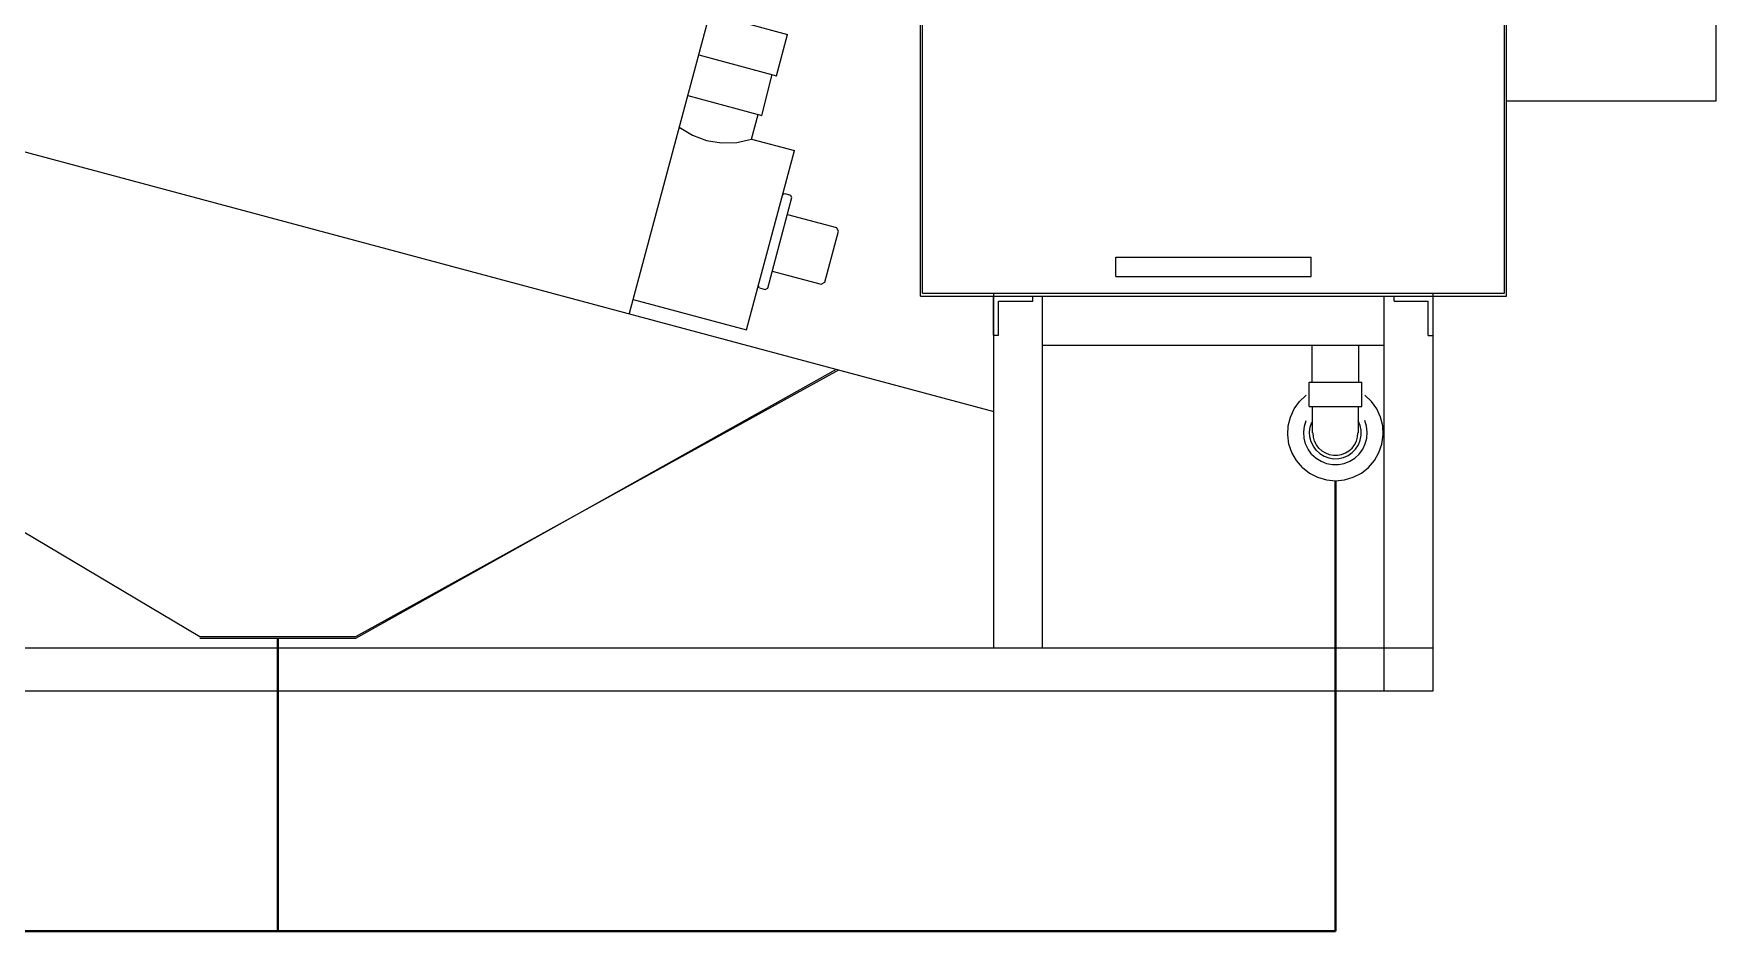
# Model space of a CAD drawing. Extents: x 431547 to 432141, y 118589 to 119430.
# Drawn here: x 431605.77 to 431632.23, y 119077.23 to 119091.34 of the extents above; entities that cross this region are included whole.
import ezdxf

# ---------------------------------------------------------------- set-up
doc = ezdxf.new("R2010")
doc.units = 0
doc.header["$LTSCALE"] = 300
doc.header["$MEASUREMENT"] = 0
doc.layers.add('1', color=7, linetype='CONTINUOUS')
doc.layers.add('К10', color=7, linetype='CONTINUOUS', lineweight=40, true_color=0x006e00)

msp = doc.modelspace()

# ---------------------------------------------------------------- linework, layer by layer
at = {"layer": '1', "ltscale": 0.1}
msp.add_line((431632.227, 119090.288), (431632.227, 119100.423), dxfattribs=at)
at = {"layer": '1'}
for p, q in [((431619.713, 119087.217), (431619.713, 119099.502)), ((431619.744, 119087.264), (431619.744, 119099.456)), ((431628.896, 119087.264), (431628.896, 119099.456)), ((431628.927, 119087.217), (431628.927, 119099.502)), ((431615.137, 119086.949), (431616.924, 119093.604)), ((431616.402, 119091.661), (431617.622, 119091.333)), ((431617.451, 119090.683), (431617.622, 119091.333)), ((431616.228, 119091.011), (431617.451, 119090.683)), ((431617.218, 119090.058), (431617.382, 119090.701)), ((431602.976, 119090.2), (431620.865, 119085.407)), ((431616.056, 119090.372), (431617.218, 119090.058)), ((431628.927, 119090.288), (431632.227, 119090.288)), ((431617.058, 119089.686), (431617.161, 119090.073)), ((431615.922, 119089.872), (431616.127, 119089.749)), ((431616.127, 119089.749), (431616.351, 119089.666)), ((431616.351, 119089.666), (431616.586, 119089.628)), ((431616.825, 119089.635), (431617.058, 119089.686)), ((431617.058, 119089.686), (431617.732, 119089.505)), ((431616.586, 119089.628), (431616.825, 119089.635)), ((431616.977, 119086.687), (431617.732, 119089.505)), ((431596.594, 119088.878), (431608.382, 119081.866)), ((431617.312, 119087.345), (431617.693, 119088.769)), ((431617.545, 119088.808), (431617.583, 119088.83)), ((431617.583, 119088.83), (431617.672, 119088.806)), ((431617.693, 119088.769), (431617.672, 119088.806)), ((431617.622, 119088.502), (431618.393, 119088.295)), ((431618.211, 119087.438), (431618.426, 119088.238)), ((431618.426, 119088.238), (431618.393, 119088.295)), ((431622.785, 119087.525), (431622.785, 119087.832)), ((431622.785, 119087.832), (431625.856, 119087.832)), ((431625.856, 119087.525), (431625.856, 119087.832)), ((431617.383, 119087.612), (431618.155, 119087.405)), ((431617.185, 119087.347), (431617.164, 119087.384)), ((431617.185, 119087.347), (431617.274, 119087.323)), ((431617.274, 119087.323), (431617.312, 119087.345)), ((431618.155, 119087.405), (431618.211, 119087.438)), ((431622.785, 119087.525), (431625.856, 119087.525)), ((431615.195, 119087.165), (431616.977, 119086.687)), ((431619.713, 119087.217), (431628.927, 119087.217)), ((431619.744, 119087.264), (431628.896, 119087.264)), ((431620.865, 119081.689), (431620.865, 119087.217)), ((431621.633, 119081.689), (431621.633, 119087.217)), ((431627.007, 119081.689), (431627.007, 119087.217)), ((431627.775, 119081.014), (431627.775, 119087.217)), ((431621.633, 119086.45), (431627.007, 119086.45)), ((431626.607, 119085.865), (431626.607, 119086.45)), ((431610.838, 119081.843), (431618.396, 119086.069)), ((431610.838, 119081.866), (431618.432, 119086.059)), ((431625.824, 119085.482), (431625.824, 119085.865)), ((431625.824, 119085.865), (431626.653, 119085.865)), ((431626.653, 119085.482), (431626.651, 119085.865)), ((431625.53, 119085.318), (431625.59, 119085.448)), ((431625.59, 119085.448), (431625.674, 119085.564)), ((431625.674, 119085.564), (431625.779, 119085.662)), ((431625.824, 119085.482), (431626.653, 119085.482)), ((431625.878, 119085.068), (431625.878, 119085.482)), ((431626.599, 119085.068), (431626.599, 119085.482)), ((431626.698, 119085.662), (431626.803, 119085.564)), ((431626.887, 119085.448), (431626.803, 119085.564)), ((431626.947, 119085.318), (431626.887, 119085.448)), ((431625.488, 119085.036), (431625.495, 119085.179)), ((431625.495, 119085.179), (431625.53, 119085.318)), ((431625.739, 119085.081), (431625.75, 119085.174)), ((431625.75, 119085.174), (431625.779, 119085.264)), ((431625.833, 119085.083), (431625.843, 119085.16)), ((431625.843, 119085.16), (431625.868, 119085.235)), ((431626.627, 119085.185), (431626.597, 119085.258)), ((431626.642, 119085.109), (431626.627, 119085.185)), ((431626.727, 119085.174), (431626.698, 119085.264)), ((431626.738, 119085.081), (431626.727, 119085.174)), ((431626.982, 119085.179), (431626.947, 119085.318)), ((431626.989, 119085.036), (431626.982, 119085.179)), ((431625.508, 119084.894), (431625.488, 119085.036)), ((431625.554, 119084.758), (431625.508, 119084.894)), ((431625.745, 119084.988), (431625.739, 119085.081)), ((431625.769, 119084.897), (431625.745, 119084.988)), ((431625.809, 119084.812), (431625.769, 119084.897)), ((431625.837, 119085.005), (431625.833, 119085.083)), ((431625.857, 119084.929), (431625.837, 119085.005)), ((431625.891, 119084.859), (431625.857, 119084.929)), ((431625.892, 119085.003), (431625.886, 119085.068)), ((431625.91, 119084.941), (431625.892, 119085.003)), ((431625.939, 119084.882), (431625.91, 119084.941)), ((431626.538, 119084.882), (431626.567, 119084.941)), ((431626.567, 119084.941), (431626.585, 119085.003)), ((431626.585, 119085.003), (431626.591, 119085.068)), ((431626.599, 119084.881), (431626.628, 119084.954)), ((431626.628, 119084.954), (431626.643, 119085.031)), ((431626.643, 119085.031), (431626.642, 119085.109)), ((431626.668, 119084.812), (431626.708, 119084.897)), ((431626.708, 119084.897), (431626.732, 119084.988)), ((431626.732, 119084.988), (431626.738, 119085.081)), ((431626.923, 119084.758), (431626.969, 119084.894)), ((431626.969, 119084.894), (431626.989, 119085.036)), ((431625.625, 119084.634), (431625.554, 119084.758)), ((431625.719, 119084.525), (431625.625, 119084.634)), ((431625.864, 119084.736), (431625.809, 119084.812)), ((431625.864, 119084.736), (431625.933, 119084.672)), ((431625.937, 119084.796), (431625.891, 119084.859)), ((431625.933, 119084.672), (431626.012, 119084.622)), ((431625.937, 119084.796), (431625.995, 119084.743)), ((431625.978, 119084.831), (431625.939, 119084.882)), ((431625.978, 119084.831), (431626.026, 119084.787)), ((431625.995, 119084.743), (431626.062, 119084.702)), ((431626.026, 119084.787), (431626.082, 119084.753)), ((431626.062, 119084.702), (431626.135, 119084.675)), ((431626.082, 119084.753), (431626.142, 119084.729)), ((431626.135, 119084.675), (431626.212, 119084.663)), ((431626.142, 119084.729), (431626.206, 119084.717)), ((431626.206, 119084.717), (431626.271, 119084.717)), ((431626.212, 119084.663), (431626.29, 119084.665)), ((431626.271, 119084.717), (431626.335, 119084.729)), ((431626.29, 119084.665), (431626.367, 119084.683)), ((431626.335, 119084.729), (431626.395, 119084.753)), ((431626.367, 119084.683), (431626.438, 119084.714)), ((431626.395, 119084.753), (431626.451, 119084.787)), ((431626.438, 119084.714), (431626.502, 119084.759)), ((431626.451, 119084.787), (431626.499, 119084.831)), ((431626.465, 119084.622), (431626.544, 119084.672)), ((431626.499, 119084.831), (431626.538, 119084.882)), ((431626.502, 119084.759), (431626.556, 119084.815)), ((431626.544, 119084.672), (431626.613, 119084.736)), ((431626.556, 119084.815), (431626.599, 119084.881)), ((431626.613, 119084.736), (431626.668, 119084.812)), ((431626.758, 119084.525), (431626.852, 119084.634)), ((431626.852, 119084.634), (431626.923, 119084.758)), ((431625.719, 119084.525), (431625.831, 119084.436)), ((431625.831, 119084.436), (431625.958, 119084.371)), ((431625.958, 119084.371), (431626.096, 119084.33)), ((431626.012, 119084.622), (431626.099, 119084.588)), ((431626.099, 119084.588), (431626.192, 119084.57)), ((431626.192, 119084.57), (431626.285, 119084.57)), ((431626.285, 119084.57), (431626.378, 119084.588)), ((431626.378, 119084.588), (431626.465, 119084.622)), ((431626.381, 119084.33), (431626.519, 119084.371)), ((431626.519, 119084.371), (431626.646, 119084.436)), ((431626.646, 119084.436), (431626.758, 119084.525)), ((431626.096, 119084.33), (431626.238, 119084.316)), ((431626.238, 119084.316), (431626.381, 119084.33)), ((431608.382, 119081.866), (431610.838, 119081.866)), ((431608.382, 119081.843), (431610.838, 119081.843)), ((431627.007, 119081.014), (431627.007, 119081.91)), ((431601.024, 119081.689), (431627.775, 119081.689)), ((431601.44, 119081.014), (431627.775, 119081.014))]:
    msp.add_line(p, q, dxfattribs=at)
at = {"layer": '1', "ltscale": 0.3}
for p, q in [((431620.864, 119087.217), (431621.478, 119087.217)), ((431627.16, 119087.217), (431627.774, 119087.216))]:
    msp.add_line(p, q, dxfattribs=at)
at = {"layer": '1', "ltscale": 0.6}
for p, q in [((431620.864, 119086.603), (431620.864, 119087.217)), ((431620.941, 119086.603), (431620.941, 119087.14)), ((431620.941, 119087.14), (431621.479, 119087.14)), ((431621.479, 119087.14), (431621.479, 119087.218)), ((431627.16, 119087.14), (431627.16, 119087.218)), ((431627.16, 119087.14), (431627.697, 119087.14)), ((431627.697, 119086.602), (431627.697, 119087.14)), ((431627.774, 119086.602), (431627.774, 119087.216)), ((431620.864, 119086.603), (431620.941, 119086.603)), ((431627.697, 119086.602), (431627.774, 119086.602))]:
    msp.add_line(p, q, dxfattribs=at)
at = {"layer": '1', "ltscale": 0.5}
for p, q in [((431620.865, 119087.217), (431620.865, 119087.264)), ((431620.865, 119087.217), (431627.775, 119087.217)), ((431627.775, 119087.217), (431627.775, 119087.264))]:
    msp.add_line(p, q, dxfattribs=at)
at = {"layer": '1', "ltscale": 0.2}
msp.add_line((431625.87, 119085.865), (431625.87, 119086.45), dxfattribs=at)
at = {"layer": 'К10', "ltscale": 0.4}
for p, q in [((431626.238, 119084.316), (431626.238, 119077.234)), ((431609.61, 119081.843), (431609.61, 119077.234)), ((431626.238, 119077.234), (431589.362, 119077.234))]:
    msp.add_line(p, q, dxfattribs=at)

doc.saveas('drawing.dxf')
